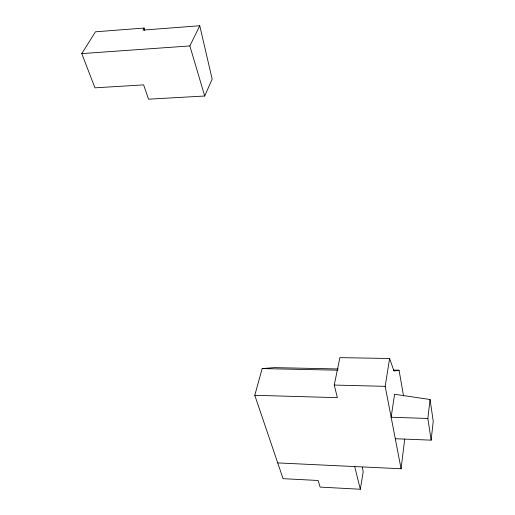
<?xml version="1.0" encoding="UTF-8"?>
<svg xmlns="http://www.w3.org/2000/svg" width="515" height="515" viewBox="0 0 515 515"><rect width="100%" height="100%" fill="white"/><g stroke="black" fill="none" stroke-linecap="round" stroke-linejoin="round"><path stroke-width="0.77" d="M431.132 440.145L433.231 421.289L430.057 399.518L394.567 394.265L391.143 417.24L427.849 418.47L431.132 440.145L395.288 438.735M427.849 418.47L430.057 399.518M277.72 462.908L401.076 468.759L404.719 439.063M401.076 468.759L385.181 386.347L389.604 358.511L339.887 357.629L334.248 385.059L337.377 397.664L254.783 395.295L262.161 368.585L274.341 367.626L338.297 368.959M254.783 395.295L283.07 478.673L318.167 480.489L320.124 487.1L360.326 489.25L363.197 471.94L362.354 467.214M204.693 96.015L212.161 79.117L199.762 25.75L142.951 30.095L144.11 28.048L95.481 31.801L81.769 53.599L94.953 87.833L143.634 84.885L148.552 99.183L204.693 96.015L189.848 45.932L199.762 25.75M403.56 396.041L399.054 370.221L393.962 371.012L389.604 358.511M81.769 53.599L189.848 45.932M393.454 370.105L399.054 370.221M262.161 368.585L337.274 370.176M334.248 385.059L385.181 386.347M354.693 466.558L360.326 489.25M144.11 28.048L144.625 30.404"/></g></svg>
